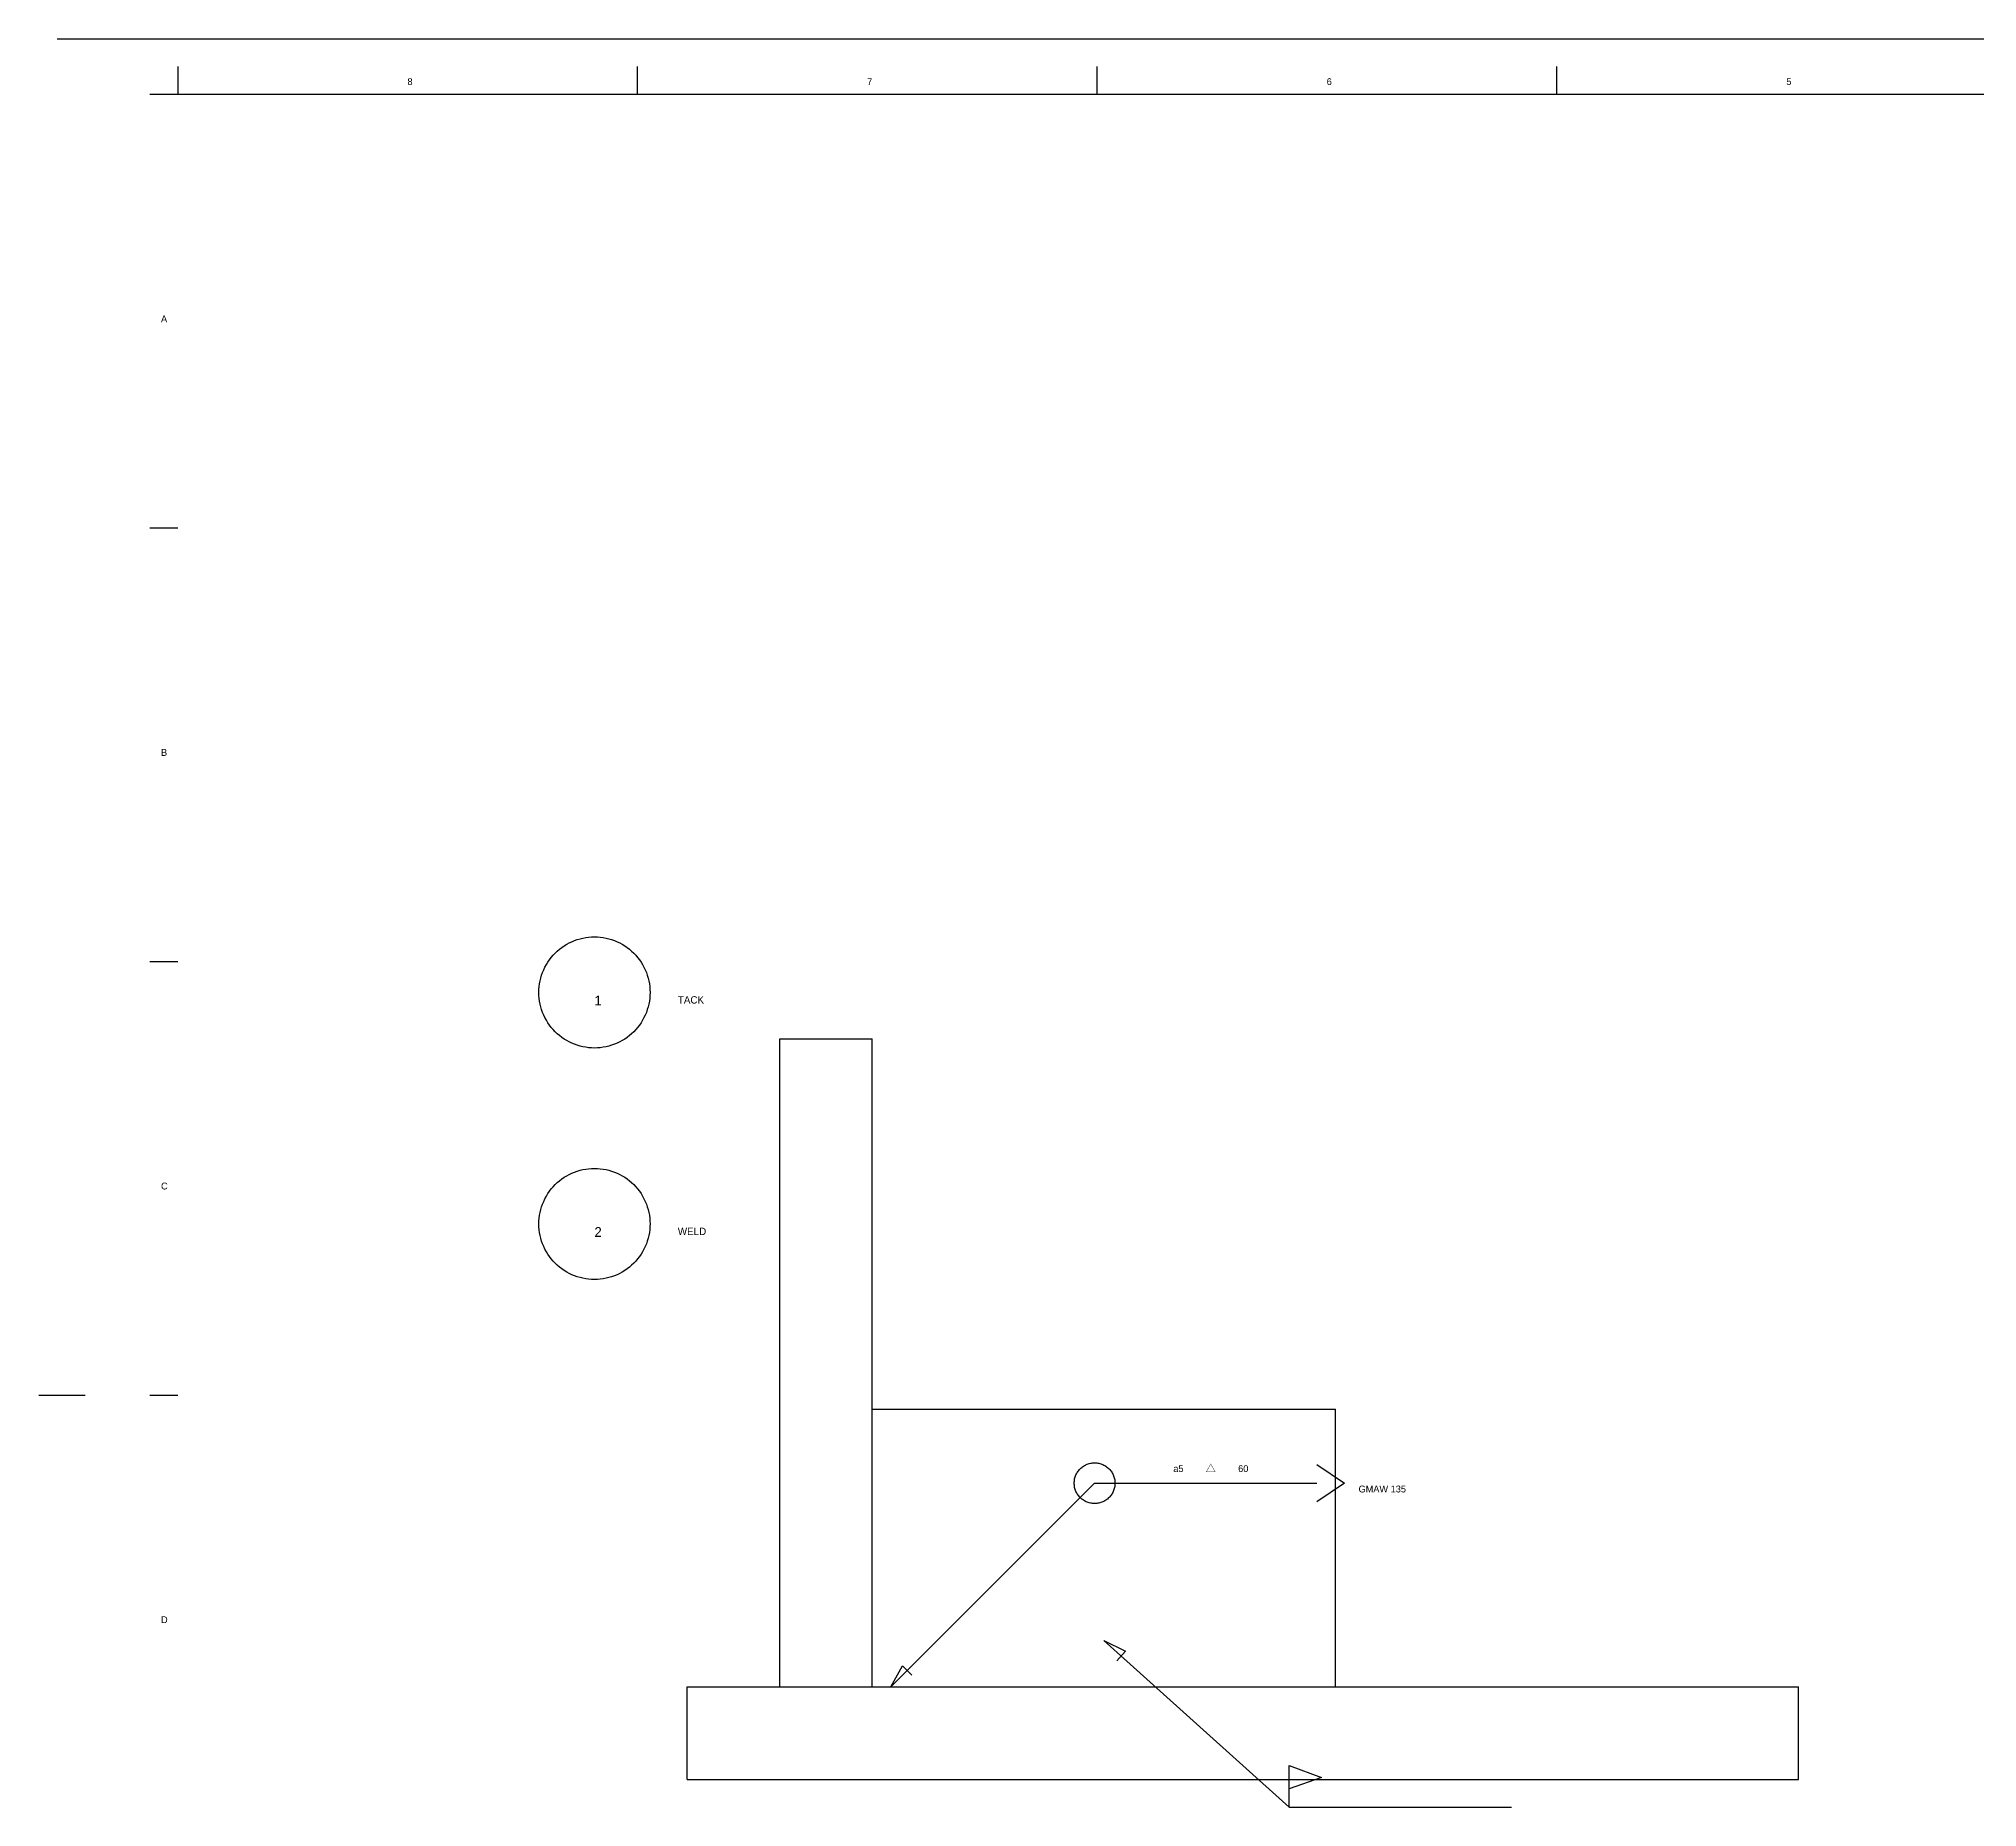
# Model space of a CAD drawing. Header units: metres. Extents: x 0 to 1587, y -826 to 297.
# Drawn here: x 0 to 791, y -432 to 289 of the extents above; entities that cross this region are included whole.
import ezdxf

# ---------------------------------------------------------------- set-up
doc = ezdxf.new("R2010")
doc.units = ezdxf.units.M
for name, color, linetype in [('ANNOTATIONS', 3, 'CONTINUOUS'), ('BORDER', 7, 'CONTINUOUS'), ('DIMENSIONS', 2, 'CONTINUOUS'), ('TITLE_BLOCK', 7, 'CONTINUOUS'), ('VISIBLE', 7, 'CONTINUOUS')]:
    doc.layers.add(name, color=color, linetype=linetype)

msp = doc.modelspace()

# ---------------------------------------------------------------- linework, layer by layer
at = {"layer": 'BORDER'}
for p, q in [((7.56, 289.44), (1579.84, 289.44)), ((56.69, 278.1), (56.69, 266.76)), ((244.23, 278.1), (244.23, 266.76)), ((431.81, 278.1), (431.81, 266.76)), ((619.39, 278.1), (619.39, 266.76)), ((45.35, 266.76), (56.69, 266.76)), ((56.69, 266.76), (1557.17, 266.76)), ((45.35, 89.77), (56.69, 89.77)), ((45.35, -87.26), (56.69, -87.26)), ((0, -264.26), (18.9, -264.26)), ((45.35, -264.26), (56.69, -264.26))]:
    msp.add_line(p, q, dxfattribs=at)
at = {"layer": 'DIMENSIONS'}
for p, q in [((427.09, -292.76), (427.49, -292.57)), ((427.49, -292.57), (427.89, -292.4)), ((427.89, -292.4), (428.3, -292.26)), ((428.3, -292.26), (428.71, -292.13)), ((428.71, -292.13), (429.14, -292.03)), ((429.14, -292.03), (429.56, -291.95)), ((429.56, -291.95), (429.99, -291.9)), ((429.99, -291.9), (430.43, -291.86)), ((430.43, -291.86), (430.87, -291.85)), ((430.87, -291.85), (431.3, -291.86)), ((431.3, -291.86), (431.74, -291.9)), ((431.74, -291.9), (432.17, -291.95)), ((432.17, -291.95), (432.6, -292.03)), ((432.6, -292.03), (433.02, -292.13)), ((433.02, -292.13), (433.43, -292.26)), ((433.43, -292.26), (433.84, -292.4)), ((433.84, -292.4), (434.25, -292.57)), ((434.25, -292.57), (434.64, -292.76)), ((521.58, -292.61), (532.91, -300.17)), ((347.72, -383.32), (430.87, -300.17)), ((422.55, -300.17), (422.56, -299.73)), ((422.56, -300.6), (422.55, -300.17)), ((422.56, -299.73), (422.6, -299.29)), ((422.6, -299.29), (422.65, -298.86)), ((422.65, -298.86), (422.73, -298.44)), ((422.73, -298.44), (422.83, -298.01)), ((422.83, -298.01), (422.96, -297.6)), ((422.96, -297.6), (423.1, -297.19)), ((423.1, -297.19), (423.27, -296.79)), ((423.27, -296.79), (423.46, -296.39)), ((423.46, -296.39), (423.67, -296.01)), ((423.67, -296.01), (423.89, -295.64)), ((423.89, -295.64), (424.14, -295.28)), ((424.14, -295.28), (424.41, -294.93)), ((424.41, -294.93), (424.69, -294.6)), ((424.69, -294.6), (424.99, -294.29)), ((424.99, -294.29), (425.3, -293.99)), ((425.3, -293.99), (425.63, -293.71)), ((425.63, -293.71), (425.98, -293.44)), ((425.98, -293.44), (426.34, -293.19)), ((426.34, -293.19), (426.71, -292.96)), ((426.71, -292.96), (427.09, -292.76)), ((430.87, -300.17), (521.58, -300.17)), ((434.64, -292.76), (435.02, -292.96)), ((435.02, -292.96), (435.4, -293.19)), ((435.4, -293.19), (435.76, -293.44)), ((435.76, -293.44), (436.1, -293.71)), ((436.1, -293.71), (436.43, -293.99)), ((436.43, -293.99), (436.75, -294.29)), ((436.75, -294.29), (437.04, -294.6)), ((437.04, -294.6), (437.33, -294.93)), ((437.33, -294.93), (437.59, -295.28)), ((437.59, -295.28), (437.84, -295.64)), ((437.84, -295.64), (438.07, -296.01)), ((438.07, -296.01), (438.28, -296.39)), ((438.28, -296.39), (438.46, -296.79)), ((438.46, -296.79), (438.63, -297.19)), ((438.63, -297.19), (438.77, -297.6)), ((438.77, -297.6), (438.9, -298.01)), ((438.9, -298.01), (439, -298.44)), ((439, -298.44), (439.08, -298.86)), ((439.08, -298.86), (439.14, -299.29)), ((439.14, -299.29), (439.17, -299.73)), ((439.17, -299.73), (439.18, -300.17)), ((439.18, -300.17), (439.17, -300.6)), ((532.91, -300.17), (521.58, -307.72)), ((422.6, -301.04), (422.56, -300.6)), ((422.65, -301.47), (422.6, -301.04)), ((422.73, -301.9), (422.65, -301.47)), ((422.83, -302.32), (422.73, -301.9)), ((422.96, -302.73), (422.83, -302.32)), ((423.1, -303.14), (422.96, -302.73)), ((423.27, -303.55), (423.1, -303.14)), ((423.46, -303.94), (423.27, -303.55)), ((423.67, -304.32), (423.46, -303.94)), ((423.89, -304.7), (423.67, -304.32)), ((424.14, -305.05), (423.89, -304.7)), ((424.41, -305.4), (424.14, -305.05)), ((424.69, -305.73), (424.41, -305.4)), ((424.99, -306.05), (424.69, -305.73)), ((425.3, -306.34), (424.99, -306.05)), ((425.63, -306.63), (425.3, -306.34)), ((425.98, -306.89), (425.63, -306.63)), ((426.34, -307.14), (425.98, -306.89)), ((426.71, -307.37), (426.34, -307.14)), ((427.09, -307.58), (426.71, -307.37)), ((427.49, -307.76), (427.09, -307.58)), ((427.89, -307.93), (427.49, -307.76)), ((428.3, -308.07), (427.89, -307.93)), ((428.71, -308.2), (428.3, -308.07)), ((429.14, -308.3), (428.71, -308.2)), ((429.56, -308.38), (429.14, -308.3)), ((429.99, -308.43), (429.56, -308.38)), ((430.43, -308.47), (429.99, -308.43)), ((430.87, -308.48), (430.43, -308.47)), ((431.3, -308.47), (430.87, -308.48)), ((431.74, -308.43), (431.3, -308.47)), ((432.17, -308.38), (431.74, -308.43)), ((432.6, -308.3), (432.17, -308.38)), ((433.02, -308.2), (432.6, -308.3)), ((433.43, -308.07), (433.02, -308.2)), ((433.84, -307.93), (433.43, -308.07)), ((434.25, -307.76), (433.84, -307.93)), ((434.64, -307.58), (434.25, -307.76)), ((435.02, -307.37), (434.64, -307.58)), ((435.4, -307.14), (435.02, -307.37)), ((435.76, -306.89), (435.4, -307.14)), ((436.1, -306.63), (435.76, -306.89)), ((436.43, -306.34), (436.1, -306.63)), ((436.75, -306.05), (436.43, -306.34)), ((437.04, -305.73), (436.75, -306.05)), ((437.33, -305.4), (437.04, -305.73)), ((437.59, -305.05), (437.33, -305.4)), ((437.84, -304.7), (437.59, -305.05)), ((438.07, -304.32), (437.84, -304.7)), ((438.28, -303.94), (438.07, -304.32)), ((438.46, -303.55), (438.28, -303.94)), ((438.63, -303.14), (438.46, -303.55)), ((438.77, -302.73), (438.63, -303.14)), ((438.9, -302.32), (438.77, -302.73)), ((439, -301.9), (438.9, -302.32)), ((439.08, -301.47), (439, -301.9)), ((439.14, -301.04), (439.08, -301.47)), ((439.17, -300.6), (439.14, -301.04)), ((434.65, -364.42), (443.45, -368.76)), ((434.65, -364.42), (510.24, -432.45)), ((443.45, -368.76), (439.9, -372.69)), ((347.72, -383.32), (352.52, -374.77)), ((352.52, -374.77), (356.26, -378.52)), ((510.24, -432.45), (510.24, -415.44)), ((510.24, -415.44), (523.46, -420.35)), ((523.46, -420.35), (510.24, -424.89)), ((510.24, -432.45), (600.95, -432.45))]:
    msp.add_line(p, q, dxfattribs=at)
at = {"layer": 'VISIBLE'}
for p, q in [((217.55, -79.13), (218.65, -78.68)), ((218.65, -78.68), (219.77, -78.28)), ((219.77, -78.28), (220.9, -77.95)), ((220.9, -77.95), (222.05, -77.67)), ((222.05, -77.67), (223.22, -77.45)), ((223.22, -77.45), (224.4, -77.3)), ((224.4, -77.3), (225.58, -77.2)), ((225.58, -77.2), (226.77, -77.17)), ((226.77, -77.17), (227.96, -77.2)), ((227.96, -77.2), (229.15, -77.3)), ((229.15, -77.3), (230.32, -77.45)), ((230.32, -77.45), (231.49, -77.67)), ((231.49, -77.67), (232.64, -77.95)), ((232.64, -77.95), (233.78, -78.28)), ((233.78, -78.28), (234.89, -78.68)), ((234.89, -78.68), (235.99, -79.13)), ((207.76, -87.5), (208.43, -86.52)), ((208.43, -86.52), (209.15, -85.58)), ((209.15, -85.58), (209.92, -84.67)), ((209.92, -84.67), (210.74, -83.82)), ((210.74, -83.82), (211.6, -83)), ((211.6, -83), (212.5, -82.23)), ((212.5, -82.23), (213.44, -81.51)), ((213.44, -81.51), (214.42, -80.83)), ((214.42, -80.83), (215.43, -80.21)), ((215.43, -80.21), (216.48, -79.64)), ((216.48, -79.64), (217.55, -79.13)), ((235.99, -79.13), (237.06, -79.64)), ((237.06, -79.64), (238.11, -80.21)), ((238.11, -80.21), (239.13, -80.83)), ((239.13, -80.83), (240.11, -81.51)), ((240.11, -81.51), (241.05, -82.23)), ((241.05, -82.23), (241.95, -83)), ((241.95, -83), (242.81, -83.82)), ((242.81, -83.82), (243.62, -84.67)), ((243.62, -84.67), (244.39, -85.58)), ((244.39, -85.58), (245.11, -86.52)), ((245.11, -86.52), (245.79, -87.5)), ((204.59, -95.13), (204.87, -93.98)), ((204.87, -93.98), (205.2, -92.85)), ((205.2, -92.85), (205.6, -91.73)), ((205.6, -91.73), (206.05, -90.63)), ((206.05, -90.63), (206.56, -89.56)), ((206.56, -89.56), (207.13, -88.51)), ((207.13, -88.51), (207.76, -87.5)), ((245.79, -87.5), (246.41, -88.51)), ((246.41, -88.51), (246.98, -89.56)), ((246.98, -89.56), (247.49, -90.63)), ((247.49, -90.63), (247.94, -91.73)), ((247.94, -91.73), (248.34, -92.85)), ((248.34, -92.85), (248.68, -93.98)), ((248.68, -93.98), (248.95, -95.13)), ((204.09, -99.85), (204.13, -98.66)), ((204.13, -101.04), (204.09, -99.85)), ((204.13, -98.66), (204.22, -97.47)), ((204.22, -102.23), (204.13, -101.04)), ((204.22, -97.47), (204.37, -96.3)), ((204.37, -103.4), (204.22, -102.23)), ((204.37, -96.3), (204.59, -95.13)), ((248.95, -95.13), (249.17, -96.3)), ((249.17, -96.3), (249.32, -97.47)), ((249.32, -102.23), (249.17, -103.4)), ((249.32, -97.47), (249.42, -98.66)), ((249.42, -101.04), (249.32, -102.23)), ((249.42, -98.66), (249.45, -99.85)), ((249.45, -99.85), (249.42, -101.04)), ((204.59, -104.57), (204.37, -103.4)), ((204.87, -105.72), (204.59, -104.57)), ((205.2, -106.86), (204.87, -105.72)), ((205.6, -107.97), (205.2, -106.86)), ((206.05, -109.07), (205.6, -107.97)), ((206.56, -110.14), (206.05, -109.07)), ((207.13, -111.19), (206.56, -110.14)), ((246.98, -110.14), (246.41, -111.19)), ((247.49, -109.07), (246.98, -110.14)), ((247.94, -107.97), (247.49, -109.07)), ((248.34, -106.86), (247.94, -107.97)), ((248.68, -105.72), (248.34, -106.86)), ((248.95, -104.57), (248.68, -105.72)), ((249.17, -103.4), (248.95, -104.57)), ((207.76, -112.21), (207.13, -111.19)), ((208.43, -113.19), (207.76, -112.21)), ((209.15, -114.13), (208.43, -113.19)), ((209.92, -115.03), (209.15, -114.13)), ((210.74, -115.89), (209.92, -115.03)), ((211.6, -116.7), (210.74, -115.89)), ((212.5, -117.47), (211.6, -116.7)), ((213.44, -118.19), (212.5, -117.47)), ((214.42, -118.87), (213.44, -118.19)), ((240.11, -118.19), (239.13, -118.87)), ((241.05, -117.47), (240.11, -118.19)), ((241.95, -116.7), (241.05, -117.47)), ((242.81, -115.89), (241.95, -116.7)), ((243.62, -115.03), (242.81, -115.89)), ((244.39, -114.13), (243.62, -115.03)), ((245.11, -113.19), (244.39, -114.13)), ((245.79, -112.21), (245.11, -113.19)), ((246.41, -111.19), (245.79, -112.21)), ((215.43, -119.49), (214.42, -118.87)), ((216.48, -120.06), (215.43, -119.49)), ((217.55, -120.57), (216.48, -120.06)), ((218.65, -121.02), (217.55, -120.57)), ((219.77, -121.42), (218.65, -121.02)), ((220.9, -121.76), (219.77, -121.42)), ((222.05, -122.03), (220.9, -121.76)), ((223.22, -122.25), (222.05, -122.03)), ((224.4, -122.4), (223.22, -122.25)), ((225.58, -122.5), (224.4, -122.4)), ((226.77, -122.53), (225.58, -122.5)), ((227.96, -122.5), (226.77, -122.53)), ((229.15, -122.4), (227.96, -122.5)), ((230.32, -122.25), (229.15, -122.4)), ((231.49, -122.03), (230.32, -122.25)), ((232.64, -121.76), (231.49, -122.03)), ((233.78, -121.42), (232.64, -121.76)), ((234.89, -121.02), (233.78, -121.42)), ((235.99, -120.57), (234.89, -121.02)), ((237.06, -120.06), (235.99, -120.57)), ((238.11, -119.49), (237.06, -120.06)), ((239.13, -118.87), (238.11, -119.49)), ((302.36, -383.31), (302.36, -118.74)), ((302.36, -118.74), (340.15, -118.74)), ((340.15, -383.31), (340.15, -118.74)), ((216.48, -174.13), (217.55, -173.62)), ((217.55, -173.62), (218.65, -173.17)), ((218.65, -173.17), (219.77, -172.77)), ((219.77, -172.77), (220.9, -172.43)), ((220.9, -172.43), (222.05, -172.16)), ((222.05, -172.16), (223.22, -171.94)), ((223.22, -171.94), (224.4, -171.79)), ((224.4, -171.79), (225.58, -171.69)), ((225.58, -171.69), (226.77, -171.66)), ((226.77, -171.66), (227.96, -171.69)), ((227.96, -171.69), (229.15, -171.79)), ((229.15, -171.79), (230.32, -171.94)), ((230.32, -171.94), (231.49, -172.16)), ((231.49, -172.16), (232.64, -172.43)), ((232.64, -172.43), (233.78, -172.77)), ((233.78, -172.77), (234.89, -173.17)), ((234.89, -173.17), (235.99, -173.62)), ((235.99, -173.62), (237.06, -174.13)), ((207.76, -181.98), (208.43, -181)), ((208.43, -181), (209.15, -180.06)), ((209.15, -180.06), (209.92, -179.16)), ((209.92, -179.16), (210.74, -178.3)), ((210.74, -178.3), (211.6, -177.49)), ((211.6, -177.49), (212.5, -176.72)), ((212.5, -176.72), (213.44, -176)), ((213.44, -176), (214.42, -175.32)), ((214.42, -175.32), (215.43, -174.7)), ((215.43, -174.7), (216.48, -174.13)), ((237.06, -174.13), (238.11, -174.7)), ((238.11, -174.7), (239.13, -175.32)), ((239.13, -175.32), (240.11, -176)), ((240.11, -176), (241.05, -176.72)), ((241.05, -176.72), (241.95, -177.49)), ((241.95, -177.49), (242.81, -178.3)), ((242.81, -178.3), (243.62, -179.16)), ((243.62, -179.16), (244.39, -180.06)), ((244.39, -180.06), (245.11, -181)), ((245.11, -181), (245.79, -181.98)), ((204.37, -190.79), (204.59, -189.62)), ((204.59, -189.62), (204.87, -188.47)), ((204.87, -188.47), (205.2, -187.33)), ((205.2, -187.33), (205.6, -186.22)), ((205.6, -186.22), (206.05, -185.12)), ((206.05, -185.12), (206.56, -184.05)), ((206.56, -184.05), (207.13, -183)), ((207.13, -183), (207.76, -181.98)), ((245.79, -181.98), (246.41, -183)), ((246.41, -183), (246.98, -184.05)), ((246.98, -184.05), (247.49, -185.12)), ((247.49, -185.12), (247.94, -186.22)), ((247.94, -186.22), (248.34, -187.33)), ((248.34, -187.33), (248.68, -188.47)), ((248.68, -188.47), (248.95, -189.62)), ((248.95, -189.62), (249.17, -190.79)), ((204.09, -194.34), (204.13, -193.15)), ((204.13, -195.53), (204.09, -194.34)), ((204.13, -193.15), (204.22, -191.96)), ((204.22, -196.72), (204.13, -195.53)), ((204.22, -191.96), (204.37, -190.79)), ((204.37, -197.89), (204.22, -196.72)), ((249.17, -190.79), (249.32, -191.96)), ((249.32, -196.72), (249.17, -197.89)), ((249.32, -191.96), (249.42, -193.15)), ((249.42, -195.53), (249.32, -196.72)), ((249.42, -193.15), (249.45, -194.34)), ((249.45, -194.34), (249.42, -195.53)), ((204.59, -199.06), (204.37, -197.89)), ((204.87, -200.21), (204.59, -199.06)), ((205.2, -201.34), (204.87, -200.21)), ((205.6, -202.46), (205.2, -201.34)), ((206.05, -203.56), (205.6, -202.46)), ((206.56, -204.63), (206.05, -203.56)), ((207.13, -205.68), (206.56, -204.63)), ((246.98, -204.63), (246.41, -205.68)), ((247.49, -203.56), (246.98, -204.63)), ((247.94, -202.46), (247.49, -203.56)), ((248.34, -201.34), (247.94, -202.46)), ((248.68, -200.21), (248.34, -201.34)), ((248.95, -199.06), (248.68, -200.21)), ((249.17, -197.89), (248.95, -199.06)), ((207.76, -206.69), (207.13, -205.68)), ((208.43, -207.67), (207.76, -206.69)), ((209.15, -208.61), (208.43, -207.67)), ((209.92, -209.52), (209.15, -208.61)), ((210.74, -210.37), (209.92, -209.52)), ((211.6, -211.19), (210.74, -210.37)), ((212.5, -211.96), (211.6, -211.19)), ((213.44, -212.68), (212.5, -211.96)), ((214.42, -213.35), (213.44, -212.68)), ((215.43, -213.98), (214.42, -213.35)), ((239.13, -213.35), (238.11, -213.98)), ((240.11, -212.68), (239.13, -213.35)), ((241.05, -211.96), (240.11, -212.68)), ((241.95, -211.19), (241.05, -211.96)), ((242.81, -210.37), (241.95, -211.19)), ((243.62, -209.52), (242.81, -210.37)), ((244.39, -208.61), (243.62, -209.52)), ((245.11, -207.67), (244.39, -208.61)), ((245.79, -206.69), (245.11, -207.67)), ((246.41, -205.68), (245.79, -206.69)), ((216.48, -214.55), (215.43, -213.98)), ((217.55, -215.06), (216.48, -214.55)), ((218.65, -215.51), (217.55, -215.06)), ((219.77, -215.91), (218.65, -215.51)), ((220.9, -216.24), (219.77, -215.91)), ((222.05, -216.52), (220.9, -216.24)), ((223.22, -216.74), (222.05, -216.52)), ((224.4, -216.89), (223.22, -216.74)), ((225.58, -216.98), (224.4, -216.89)), ((226.77, -217.02), (225.58, -216.98)), ((227.96, -216.98), (226.77, -217.02)), ((229.15, -216.89), (227.96, -216.98)), ((230.32, -216.74), (229.15, -216.89)), ((231.49, -216.52), (230.32, -216.74)), ((232.64, -216.24), (231.49, -216.52)), ((233.78, -215.91), (232.64, -216.24)), ((234.89, -215.51), (233.78, -215.91)), ((235.99, -215.06), (234.89, -215.51)), ((237.06, -214.55), (235.99, -215.06)), ((238.11, -213.98), (237.06, -214.55)), ((340.15, -383.31), (340.15, -269.92)), ((340.15, -383.31), (340.15, -269.92)), ((340.15, -269.92), (529.13, -269.92)), ((529.13, -383.31), (529.13, -269.92)), ((264.56, -421.1), (264.56, -383.31)), ((264.56, -383.31), (718.11, -383.31)), ((302.36, -383.31), (340.15, -383.31)), ((340.15, -383.31), (529.13, -383.31)), ((340.15, -383.31), (529.13, -383.31)), ((718.11, -421.1), (718.11, -383.31)), ((264.56, -421.1), (718.11, -421.1))]:
    msp.add_line(p, q, dxfattribs=at)

# ---------------------------------------------------------------- texts
at = {"layer": 'ANNOTATIONS'}
for s, p in [('1', (226.77, -105.14)), ('2', (226.77, -199.63))]:
    msp.add_text(s, height=4, dxfattribs=at).set_placement(p)
at = {"layer": 'BORDER'}
for s, p in [('8', (150.46, 270.54)), ('7', (338.04, 270.54)), ('6', (525.58, 270.54)), ('5', (713.16, 270.54)), ('A', (49.89, 173.71)), ('B', (49.89, -3.28)), ('C', (49.89, -180.28)), ('D', (49.89, -357.31))]:
    msp.add_text(s, height=2.8, dxfattribs=at).set_placement(p)
at = {"layer": 'DIMENSIONS'}
for s, p in [('a5', (462.99, -295.63)), ('60', (489.45, -295.63))]:
    msp.add_text(s, height=2.8, dxfattribs=at).set_placement(p)
at = {"layer": 'TITLE_BLOCK'}
for s, height, p in [('TACK', 3, (260.79, -104.39)), ('WELD', 3, (260.79, -198.87)), ('△', 3, (476.22, -295.63)), ('GMAW 135', 2.8, (538.58, -303.95))]:
    msp.add_text(s, height=height, dxfattribs=at).set_placement(p)

doc.saveas('drawing.dxf')
